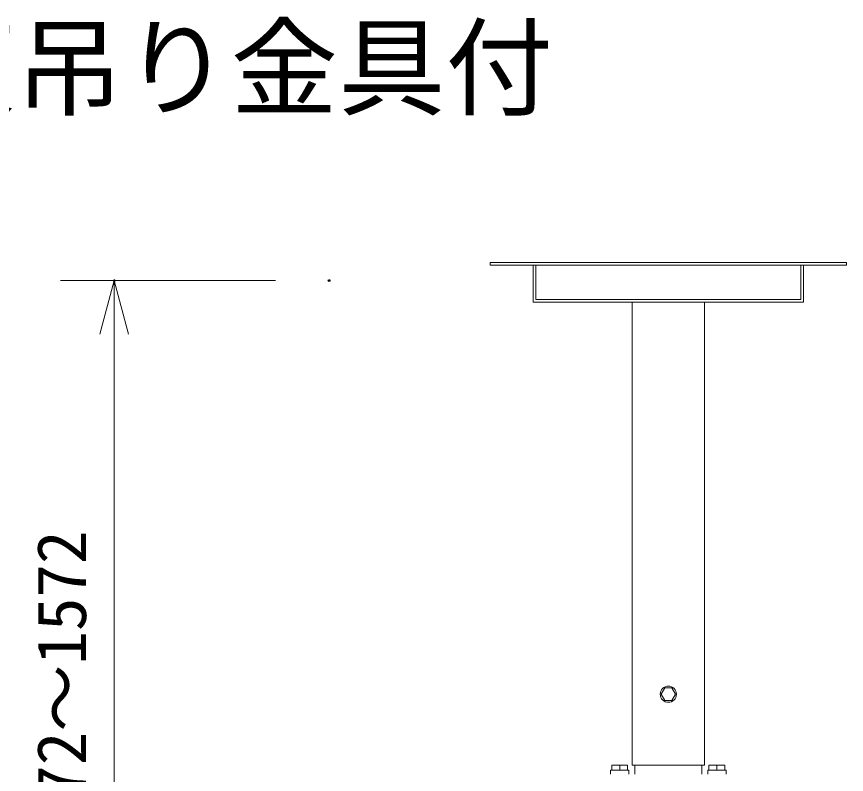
# Model space of a CAD drawing. Units: millimetres, scale not verified. Extents: x -63 to 62, y -56 to 57.
# Drawn here: x 4.53 to 35.43, y 28.58 to 56.78 of the extents above; entities that cross this region are included whole.
import ezdxf
from ezdxf.enums import TextEntityAlignment as Align

# ---------------------------------------------------------------- set-up
doc = ezdxf.new("R2010")
doc.units = ezdxf.units.MM
doc.header["$LTSCALE"] = 0.125
doc.header["$PDMODE"] = 32
doc.header["$PDSIZE"] = 0.0625
for name, color, linetype, lineweight in [('0-0_0', 7, 'Continuous', 9), ('0-4_GAIKEI', 1, 'Continuous', 18), ('0-5_SUNPO', 7, 'Continuous', 9)]:
    doc.layers.add(name, color=color, linetype=linetype, lineweight=lineweight)
doc.layers.add('0-1_DEFPOINTS', color=7, linetype='Continuous')
doc.layers.add('0-3_MOJI1', color=7, linetype='Continuous')
doc.styles.add('ＭＳ ゴシック', font='')
doc.styles.get('ＭＳ ゴシック').set_extended_font_data('MS Gothic')

# ---------------------------------------------------------------- blocks, each defined once
blk = doc.blocks.new('_OPEN30')
at = {"layer": '0-0_0'}
blk.add_line((0, 0), (-1, 0), dxfattribs=at)
blk.add_lwpolyline([(-1, 0.26795), (0, 0), (-1, -0.26795)], dxfattribs=at)
blk = doc.blocks.new('D8')
at = {"layer": '0-1_DEFPOINTS'}
for p in [(5.2593, 41.8888), (13.2593, 41.8888), (13.2593, 12.0721)]:
    blk.add_point(p, dxfattribs=at)
at = {"layer": '0-5_SUNPO'}
for p, q in [((11.2593, 41.8888), (3.2593, 41.8888)), ((5.2593, 14.0721), (5.2593, 39.8888)), ((11.2593, 12.0721), (3.2593, 12.0721))]:
    blk.add_line(p, q, dxfattribs=at)
at = {"layer": '0-5_SUNPO', "xscale": 2, "yscale": 2}
for p, rotation in [((5.2593, 41.8888), 90), ((5.2593, 12.0721), 270)]:
    blk.add_blockref('_OPEN30', p, dxfattribs=dict(at, rotation=rotation))
at = {"layer": '0-5_SUNPO', "style": 'ＭＳ ゴシック'}
blk.add_text('972～1572', height=1.833, rotation=90, dxfattribs=at).set_placement((4.7593, 21.3554), align=Align.BOTTOM_LEFT)

msp = doc.modelspace()

# ---------------------------------------------------------------- linework, layer by layer
at = {"layer": '0-4_GAIKEI'}
for p, q in [((22.1654, 47.6378), (35.4263, 47.6378)), ((22.1654, 47.6378), (22.1654, 47.5366)), ((35.4263, 47.6378), (35.4263, 47.5366)), ((22.1654, 47.5366), (35.4263, 47.5366)), ((23.7639, 46.1549), (23.7639, 47.5366)), ((23.8649, 46.2562), (23.8649, 47.5366)), ((33.7269, 46.2562), (33.7269, 47.5366)), ((33.8279, 46.1549), (33.8279, 47.5366)), ((23.7639, 46.1549), (33.8279, 46.1549)), ((23.8649, 46.2562), (33.7269, 46.2562)), ((27.453, 28.9199), (27.453, 46.1549)), ((30.1387, 28.9199), (30.1387, 46.1549)), ((28.662, 31.7962), (28.5282, 31.5643)), ((28.5282, 31.5643), (28.662, 31.3325)), ((28.9298, 31.7962), (28.662, 31.7962)), ((29.0636, 31.5643), (28.9298, 31.7962)), ((28.9298, 31.3325), (29.0636, 31.5643)), ((28.662, 31.3325), (28.9298, 31.3325)), ((26.6904, 28.7398), (26.688, 28.7398)), ((26.6904, 28.7398), (26.9823, 28.7398)), ((26.9847, 28.7398), (26.9823, 28.7398)), ((26.9872, 28.7398), (27.2791, 28.7398)), ((27.2815, 28.7398), (27.2791, 28.7398)), ((27.2815, 28.7398), (27.2815, 28.9289)), ((27.2815, 28.7398), (27.3261, 28.7398)), ((27.3261, 28.7398), (27.3261, 28.5853)), ((27.453, 28.9199), (30.1387, 28.9199)), ((27.5478, 28.9199), (27.5478, 28.5853)), ((30.044, 28.9199), (30.044, 28.5853)), ((30.3102, 28.7398), (30.2657, 28.7398)), ((30.2657, 28.7398), (30.2657, 28.5853)), ((30.607, 28.9289), (30.3102, 28.9289)), ((30.3102, 28.7398), (30.3102, 28.9289)), ((30.3102, 28.7398), (30.3127, 28.7398)), ((30.6046, 28.7398), (30.3127, 28.7398)), ((30.6046, 28.7398), (30.607, 28.7398)), ((30.9038, 28.9289), (30.607, 28.9289)), ((30.607, 28.7398), (30.607, 28.9289)), ((30.607, 28.7398), (30.6095, 28.7398)), ((30.9014, 28.7398), (30.6095, 28.7398)), ((30.9014, 28.7398), (30.9038, 28.7398)), ((30.9038, 28.7398), (30.9038, 28.9289)), ((30.9483, 28.7398), (30.9038, 28.7398)), ((30.9483, 28.5853), (30.9483, 28.7398))]:
    msp.add_line(p, q, dxfattribs=at)
for points in [[(26.6434, 28.5853), (26.6434, 28.7398), (26.688, 28.7398)], [(26.688, 28.7398), (26.688, 28.9289), (26.9847, 28.9289), (27.2815, 28.9289)], [(26.9872, 28.7398), (26.9847, 28.7398), (26.9847, 28.9289)], [(26.9872, 28.7398), (26.9872, 28.7398), (26.9872, 28.7398)], [(30.6046, 28.7398), (30.6046, 28.7398), (30.6046, 28.7398)]]:
    msp.add_lwpolyline(points, dxfattribs=at)
msp.add_circle((28.7959, 31.5643), 0.3014, dxfattribs=at)

# ---------------------------------------------------------------- block references
at = {"layer": '0-5_SUNPO'}
msp.add_blockref('D8', (2.9085, 5.0722), dxfattribs=at)

# ---------------------------------------------------------------- texts
at = {"layer": '0-3_MOJI1', "style": 'ＭＳ ゴシック'}
msp.add_text('液晶プロジェクター天吊り金具付', height=2.933, dxfattribs=at).set_placement((-35.5069, 52.5387), align=Align.BOTTOM_LEFT)

doc.saveas('drawing.dxf')
